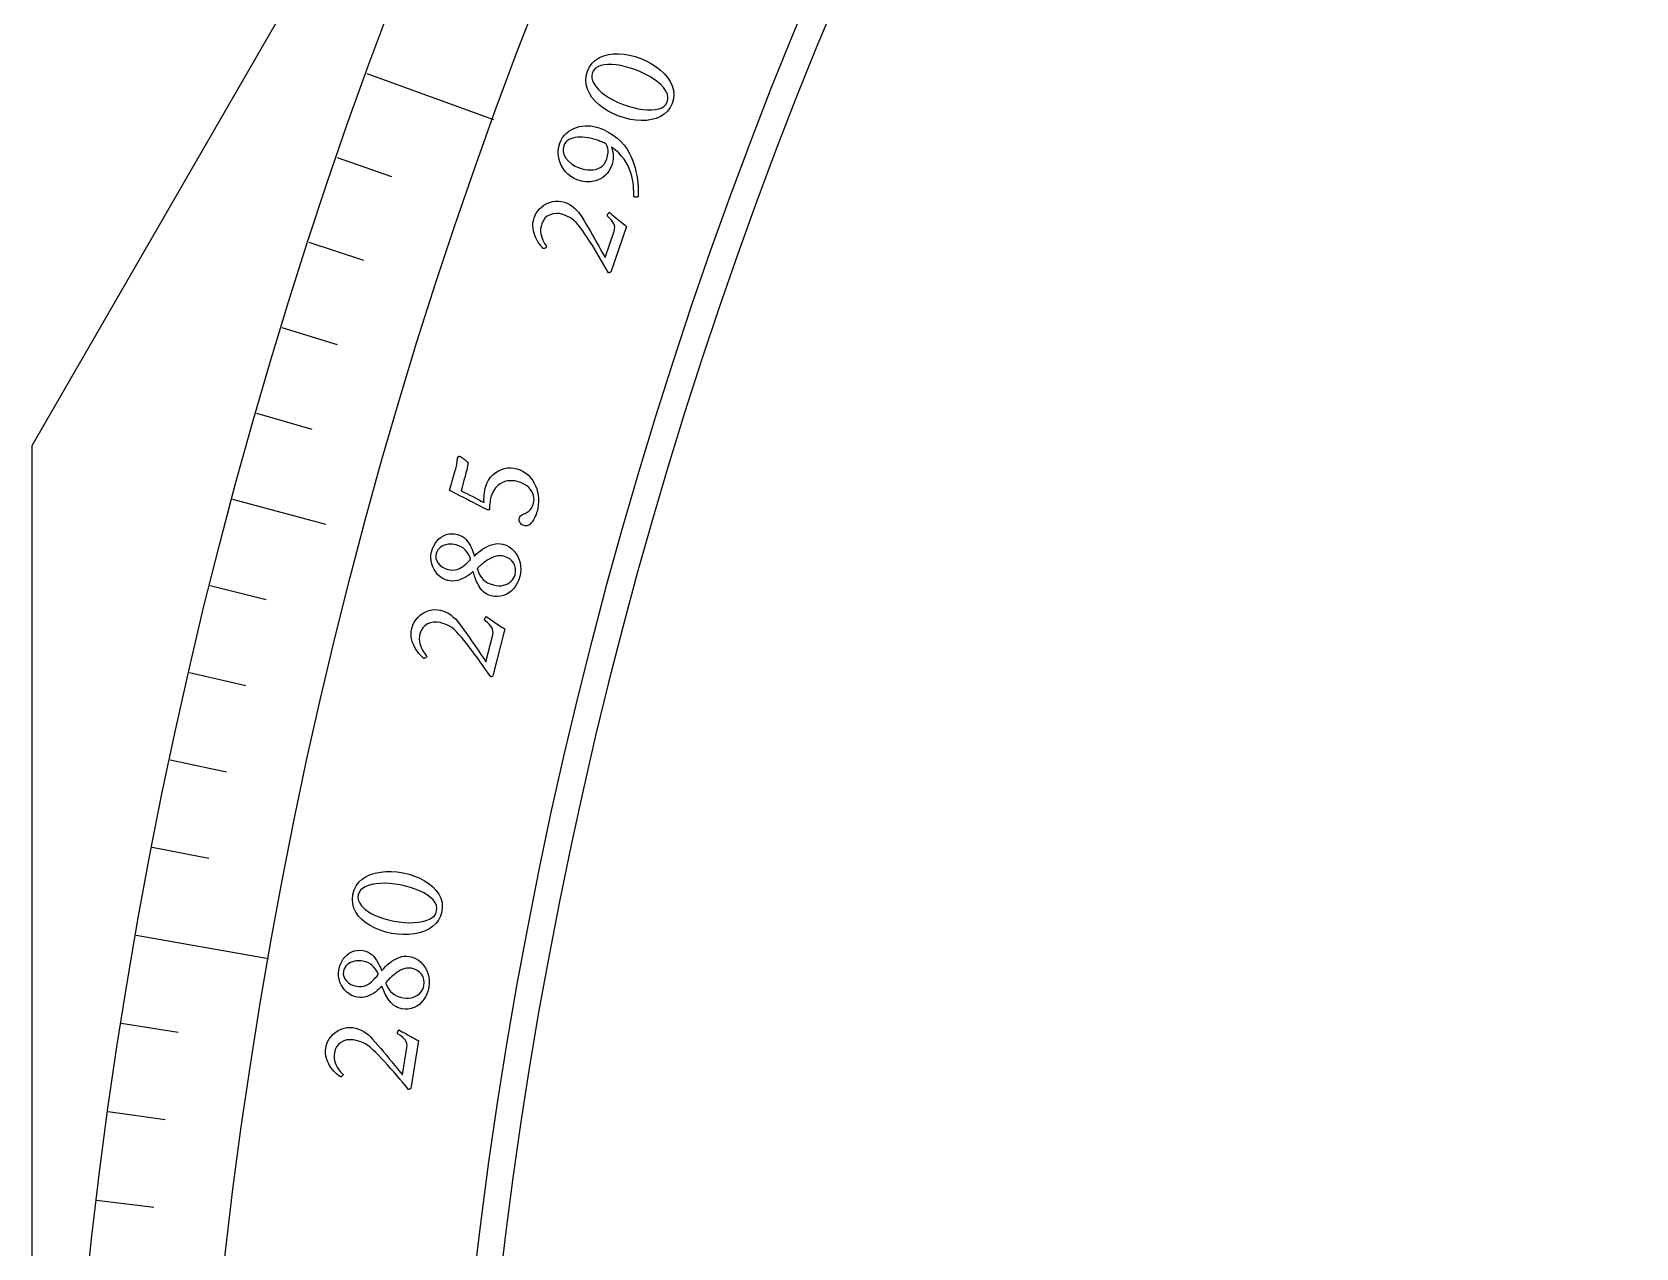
# Model space of a CAD drawing. Header units: millimetres. Extents: x -105 to 105, y -105 to 128.
# Drawn here: x -105 to -72.26, y 11.75 to 36.57 of the extents above; entities that cross this region are included whole.
import ezdxf

# ---------------------------------------------------------------- set-up
doc = ezdxf.new("R2010")
doc.units = ezdxf.units.MM
for name, color, linetype in [('CUT_INNER', 6, 'Continuous'), ('CUT_OUTER', 1, 'Continuous'), ('ENGRAVE', 7, 'Continuous'), ('ENGRAVE_FINE', 8, 'Continuous'), ('TEXT', 5, 'Continuous')]:
    doc.layers.add(name, color=color, linetype=linetype)

msp = doc.modelspace()

# ---------------------------------------------------------------- linework, layer by layer
at = {"layer": 'CUT_INNER'}
msp.add_arc((0, 0), 96.075, 98.085938, 87.539062, dxfattribs=at)
at = {"layer": 'CUT_OUTER'}
msp.add_lwpolyline([(30.8079, 103.6071), (32.4928, 102.4838), (76.8653, 76.8653), (105, 28.1347), (105, -28.1347), (76.8653, -76.8653), (28.1347, -105), (-28.1347, -105), (-76.8653, -76.8653), (-105, -28.1347), (-105, 28.1347), (-76.8653, 76.8653), (-32.6892, 102.3704), (-32.4055, 102.6778), (-32.4029, 102.6804), (-32.3998, 102.6824), (-30.8138, 103.6069)], dxfattribs=at)
at = {"layer": 'ENGRAVE'}
for points in [[(-98.1645, 35.729), (-95.5814, 34.7888)], [(-100.905, 27.0374), (-99.0084, 26.5292)], [(-102.8774, 18.1401), (-100.1703, 17.6627)]]:
    msp.add_lwpolyline(points, dxfattribs=at)
for radius in [104.4645, 101.7156, 96.6105]:
    msp.add_circle((0, 0), radius, dxfattribs=at)
at = {"layer": 'ENGRAVE_FINE'}
for points in [[(-98.7731, 34.0103), (-97.6592, 33.6268)], [(-99.3516, 32.2813), (-98.2312, 31.9173)], [(-99.8999, 30.5425), (-98.7733, 30.198)], [(-100.4177, 28.7943), (-99.2853, 28.4696)], [(-101.3615, 25.2722), (-100.2184, 24.9872)], [(-101.7871, 23.4994), (-100.6392, 23.2344)], [(-102.1817, 21.7194), (-101.0293, 21.4745)], [(-102.5452, 19.9328), (-101.3887, 19.708)], [(-103.1784, 16.3418), (-102.0148, 16.1576)], [(-103.4479, 14.5386), (-102.2812, 14.3747)], [(-103.6858, 12.731), (-102.5165, 12.5874)]]:
    msp.add_lwpolyline(points, dxfattribs=at)
at = {"layer": 'TEXT'}
for points in [[(-93.6594, 35.7734), (-93.6168, 35.8627), (-93.5623, 35.9389), (-93.4958, 36.0018), (-93.4174, 36.0515), (-93.3298, 36.0887), (-93.2354, 36.1141), (-93.1344, 36.1276), (-93.0267, 36.1293), (-92.9151, 36.1199), (-92.8021, 36.1003), (-92.6878, 36.0704), (-92.5722, 36.0302), (-92.4598, 35.9816), (-92.3555, 35.9261), (-92.259, 35.864), (-92.1705, 35.7952), (-92.0921, 35.721), (-92.0263, 35.643), (-91.973, 35.561), (-91.9322, 35.4752), (-91.9064, 35.3868), (-91.898, 35.2973), (-91.9072, 35.2064), (-91.9339, 35.1144), (-91.9745, 35.0302), (-92.0277, 34.9579), (-92.0934, 34.8972), (-92.1716, 34.8483), (-92.2595, 34.8109), (-92.3542, 34.7847), (-92.4555, 34.7697), (-92.5636, 34.766), (-92.6757, 34.7731), (-92.7892, 34.7906), (-92.904, 34.8187), (-93.0202, 34.8572), (-93.1331, 34.9044), (-93.2382, 34.9586), (-93.3353, 35.0197), (-93.4246, 35.0878), (-93.5034, 35.1615), (-93.5694, 35.2396), (-93.6226, 35.3221), (-93.6629, 35.409), (-93.688, 35.4985), (-93.6958, 35.5892), (-93.6863, 35.6808), (-93.6594, 35.7734)], [(-93.5554, 35.7496), (-93.5699, 35.6922), (-93.57, 35.6339), (-93.5557, 35.5748), (-93.527, 35.5147), (-93.4858, 35.4549), (-93.434, 35.3965), (-93.3717, 35.3396), (-93.2988, 35.284), (-93.2172, 35.231), (-93.1287, 35.1818), (-93.0333, 35.1363), (-92.931, 35.0945), (-92.8277, 35.0586), (-92.7266, 35.0299), (-92.6277, 35.0082), (-92.5311, 34.9937), (-92.4392, 34.9863), (-92.3546, 34.9861), (-92.2773, 34.9931), (-92.2072, 35.0073), (-92.1467, 35.029), (-92.0982, 35.0585), (-92.0615, 35.0959), (-92.0368, 35.1411), (-92.0215, 35.2012), (-92.0215, 35.2613), (-92.0368, 35.3214), (-92.0674, 35.3815), (-92.111, 35.4409), (-92.1654, 35.4988), (-92.2306, 35.5553), (-92.3066, 35.6102), (-92.3908, 35.6627), (-92.4807, 35.7117), (-92.5763, 35.7572), (-92.6775, 35.7992), (-92.7813, 35.8362), (-92.8819, 35.8659), (-92.9793, 35.8881), (-93.0734, 35.9029), (-93.1625, 35.9103), (-93.2445, 35.9101), (-93.3196, 35.9025), (-93.3878, 35.8874), (-93.4468, 35.8646), (-93.4944, 35.834), (-93.5306, 35.7957), (-93.5554, 35.7496)], [(-92.7164, 33.2111), (-92.7158, 33.2607), (-92.7169, 33.3142), (-92.7197, 33.3716), (-92.7241, 33.4329), (-92.7314, 33.497), (-92.7427, 33.5629), (-92.7581, 33.6304), (-92.7775, 33.6997), (-92.802, 33.7695), (-92.8327, 33.8387), (-92.8697, 33.9073), (-92.913, 33.9753), (-92.9637, 34.0415), (-93.0232, 34.1045), (-93.0915, 34.1643), (-93.1686, 34.2209), (-93.1544, 34.175), (-93.1445, 34.1277), (-93.1387, 34.0791), (-93.1372, 34.0291), (-93.1392, 33.9804), (-93.1443, 33.9358), (-93.1523, 33.8952), (-93.1634, 33.8586), (-93.1912, 33.7922), (-93.2235, 33.7337), (-93.2602, 33.6834), (-93.3015, 33.6411), (-93.3459, 33.6058), (-93.3921, 33.5767), (-93.4403, 33.5537), (-93.4903, 33.5369), (-93.541, 33.5253), (-93.5913, 33.5183), (-93.6412, 33.5157), (-93.6906, 33.5177), (-93.7381, 33.523), (-93.7823, 33.5305), (-93.8232, 33.5401), (-93.8608, 33.5519), (-93.9336, 33.5832), (-94, 33.6225), (-94.06, 33.6701), (-94.1136, 33.7258), (-94.1597, 33.7877), (-94.1974, 33.854), (-94.2267, 33.9246), (-94.2476, 33.9996), (-94.2587, 34.0767), (-94.2586, 34.1538), (-94.2474, 34.2308), (-94.2249, 34.3077), (-94.1997, 34.3665), (-94.1688, 34.4199), (-94.1322, 34.4678), (-94.09, 34.5102), (-94.0434, 34.5473), (-93.9939, 34.579), (-93.9414, 34.6055), (-93.886, 34.6267), (-93.8285, 34.6427), (-93.7701, 34.6535), (-93.7105, 34.6592), (-93.65, 34.6597), (-93.5898, 34.6554), (-93.5315, 34.6466), (-93.4751, 34.6334), (-93.4204, 34.6157), (-93.3201, 34.5739), (-93.2254, 34.525), (-93.1366, 34.469), (-93.0534, 34.4059), (-92.9776, 34.3364), (-92.9105, 34.2611), (-92.8522, 34.1798), (-92.8027, 34.0927), (-92.7693, 34.025), (-92.7394, 33.954), (-92.7131, 33.8796), (-92.6902, 33.8019), (-92.6709, 33.7229), (-92.6549, 33.6446), (-92.6423, 33.5671), (-92.6332, 33.4902), (-92.6272, 33.4155), (-92.6244, 33.3446), (-92.6247, 33.2773), (-92.6282, 33.2136), (-92.6334, 33.2056), (-92.6421, 33.2008), (-92.6544, 33.1992), (-92.6702, 33.2008), (-92.6863, 33.2038), (-92.6993, 33.2066), (-92.7094, 33.209), (-92.7164, 33.2111)], [(-93.279, 34.2866), (-93.3002, 34.2973), (-93.322, 34.3079), (-93.3442, 34.3182), (-93.3669, 34.3283), (-93.3899, 34.3381), (-93.413, 34.3476), (-93.4362, 34.3567), (-93.4596, 34.3655), (-93.506, 34.3812), (-93.5544, 34.3949), (-93.6047, 34.4065), (-93.6569, 34.416), (-93.7097, 34.423), (-93.7616, 34.4269), (-93.8128, 34.4277), (-93.8631, 34.4254), (-93.9115, 34.4194), (-93.9569, 34.4092), (-93.9995, 34.3947), (-94.0391, 34.376), (-94.0743, 34.3527), (-94.1036, 34.3245), (-94.1271, 34.2913), (-94.1448, 34.2532), (-94.1596, 34.1889), (-94.1572, 34.1245), (-94.1376, 34.0601), (-94.1008, 33.9955), (-94.0497, 33.935), (-93.9871, 33.8824), (-93.913, 33.8377), (-93.8276, 33.8009), (-93.771, 33.7829), (-93.7144, 33.7695), (-93.6579, 33.761), (-93.6015, 33.7571), (-93.5466, 33.7591), (-93.4949, 33.768), (-93.4463, 33.784), (-93.4008, 33.8069), (-93.3596, 33.8376), (-93.3239, 33.877), (-93.2935, 33.9249), (-93.2687, 33.9815), (-93.2589, 34.0117), (-93.2508, 34.0444), (-93.2444, 34.0793), (-93.2396, 34.1167), (-93.2391, 34.1562), (-93.2455, 34.1977), (-93.2588, 34.2412), (-93.279, 34.2866)], [(-93.2155, 32.8945), (-93.186, 32.8684), (-93.1545, 32.8411), (-93.1208, 32.8127), (-93.085, 32.7832), (-93.0488, 32.7538), (-93.0138, 32.7256), (-92.9802, 32.6987), (-92.9479, 32.673), (-92.9188, 32.65), (-92.8949, 32.6311), (-92.8761, 32.6164), (-92.8625, 32.6058), (-93.1849, 31.6728), (-93.1895, 31.6697), (-93.1951, 31.6667), (-93.2016, 31.6638), (-93.2091, 31.661), (-93.2165, 31.6588), (-93.223, 31.6576), (-93.2286, 31.6575), (-93.2332, 31.6584), (-93.2785, 31.7375), (-93.3248, 31.8177), (-93.3722, 31.8993), (-93.4207, 31.982), (-93.4698, 32.0647), (-93.519, 32.1459), (-93.5682, 32.2257), (-93.6175, 32.3041), (-93.666, 32.3793), (-93.7131, 32.4499), (-93.7586, 32.5157), (-93.8027, 32.5768), (-93.8486, 32.6354), (-93.8933, 32.6852), (-93.9367, 32.7262), (-93.979, 32.7584), (-94.0216, 32.7849), (-94.0663, 32.8088), (-94.1131, 32.8301), (-94.162, 32.8488), (-94.2304, 32.8667), (-94.297, 32.872), (-94.3618, 32.8646), (-94.4247, 32.8446), (-94.4818, 32.8133), (-94.5291, 32.7721), (-94.5667, 32.721), (-94.5944, 32.66), (-94.6097, 32.606), (-94.6179, 32.5535), (-94.6189, 32.5024), (-94.6128, 32.4529), (-94.602, 32.4058), (-94.5888, 32.3623), (-94.5732, 32.3223), (-94.5552, 32.2858), (-94.537, 32.2537), (-94.5209, 32.2271), (-94.5068, 32.2059), (-94.4948, 32.19), (-94.4988, 32.1819), (-94.5051, 32.1744), (-94.5138, 32.1674), (-94.5248, 32.1611), (-94.5359, 32.156), (-94.545, 32.1528), (-94.5522, 32.1514), (-94.5574, 32.1519), (-94.57, 32.1629), (-94.5857, 32.1791), (-94.6045, 32.2005), (-94.6264, 32.227), (-94.6495, 32.2581), (-94.6721, 32.2932), (-94.6941, 32.3321), (-94.7155, 32.375), (-94.735, 32.4208), (-94.7511, 32.4685), (-94.7638, 32.5179), (-94.7732, 32.5692), (-94.7775, 32.6217), (-94.7752, 32.6748), (-94.7663, 32.7287), (-94.7506, 32.7832), (-94.7242, 32.8463), (-94.6906, 32.9037), (-94.6499, 32.9551), (-94.602, 33.0007), (-94.5492, 33.0398), (-94.4937, 33.0715), (-94.4354, 33.0959), (-94.3745, 33.1131), (-94.3127, 33.1224), (-94.2519, 33.1231), (-94.1922, 33.1154), (-94.1335, 33.0991), (-94.0771, 33.0764), (-94.0243, 33.049), (-93.975, 33.017), (-93.9293, 32.9804), (-93.8869, 32.9399), (-93.8476, 32.8962), (-93.8113, 32.8493), (-93.7781, 32.7992), (-93.7359, 32.7299), (-93.6927, 32.6574), (-93.6484, 32.5817), (-93.603, 32.5028), (-93.5579, 32.4235), (-93.5143, 32.3465), (-93.4721, 32.2718), (-93.4314, 32.1995), (-93.3934, 32.132), (-93.3593, 32.0717), (-93.3292, 32.0185), (-93.3029, 31.9726), (-93.1173, 32.5092), (-93.1071, 32.5485), (-93.1046, 32.5865), (-93.1098, 32.6231), (-93.1227, 32.6584), (-93.1428, 32.6937), (-93.1701, 32.7305), (-93.2044, 32.7689), (-93.2457, 32.8087), (-93.2516, 32.8153), (-93.2545, 32.8235), (-93.2545, 32.8334), (-93.2516, 32.845), (-93.2495, 32.8497), (-93.2463, 32.8556), (-93.2419, 32.8626), (-93.2363, 32.8707), (-93.2304, 32.8788), (-93.2249, 32.8854), (-93.2199, 32.8906), (-93.2155, 32.8945)], [(-95.7431, 27.2812), (-95.7159, 27.3592), (-95.6812, 27.4283), (-95.6391, 27.4885), (-95.5896, 27.5398), (-95.5349, 27.5827), (-95.4773, 27.6176), (-95.4169, 27.6445), (-95.3536, 27.6634), (-95.2896, 27.6743), (-95.2269, 27.6772), (-95.1656, 27.672), (-95.1057, 27.6588), (-95.038, 27.635), (-94.9758, 27.6046), (-94.9192, 27.5676), (-94.8681, 27.5241), (-94.8226, 27.4754), (-94.7827, 27.4231), (-94.7485, 27.3671), (-94.7198, 27.3075), (-94.6968, 27.2452), (-94.6793, 27.1813), (-94.6675, 27.1159), (-94.6612, 27.0489), (-94.6604, 26.9814), (-94.665, 26.9148), (-94.6751, 26.849), (-94.6907, 26.784), (-94.6997, 26.7559), (-94.7115, 26.725), (-94.7263, 26.6913), (-94.7439, 26.6549), (-94.7638, 26.6183), (-94.7854, 26.5842), (-94.8088, 26.5528), (-94.834, 26.5239), (-94.8414, 26.5191), (-94.8521, 26.5138), (-94.8659, 26.5078), (-94.883, 26.5012), (-94.9015, 26.4957), (-94.9196, 26.4932), (-94.9372, 26.4935), (-94.9544, 26.4968), (-94.982, 26.5069), (-95.0056, 26.5206), (-95.0252, 26.5379), (-95.0407, 26.5589), (-95.0517, 26.5816), (-95.0577, 26.6043), (-95.0588, 26.627), (-95.055, 26.6496), (-95.0447, 26.6755), (-95.0298, 26.6969), (-95.0103, 26.7138), (-94.9862, 26.7261), (-94.9603, 26.7364), (-94.9356, 26.7472), (-94.9121, 26.7585), (-94.8898, 26.7704), (-94.8657, 26.7859), (-94.844, 26.8042), (-94.8248, 26.8252), (-94.808, 26.8491), (-94.7935, 26.8745), (-94.7809, 26.9003), (-94.7704, 26.9264), (-94.7618, 26.953), (-94.7539, 26.9903), (-94.7511, 27.0293), (-94.7533, 27.07), (-94.7606, 27.1123), (-94.7742, 27.1548), (-94.7953, 27.1964), (-94.824, 27.2369), (-94.8602, 27.2763), (-94.9051, 27.3132), (-94.9597, 27.3461), (-95.024, 27.3749), (-95.0982, 27.3997), (-95.1431, 27.4097), (-95.1906, 27.4145), (-95.2404, 27.414), (-95.2928, 27.4084), (-95.3455, 27.3962), (-95.3966, 27.3766), (-95.4461, 27.3493), (-95.4939, 27.3144), (-95.5378, 27.2704), (-95.5758, 27.2159), (-95.6078, 27.1508), (-95.6337, 27.0752), (-95.6399, 27.0504), (-95.6456, 27.0211), (-95.6507, 26.9875), (-95.6554, 26.9496), (-95.6589, 26.9121), (-95.6602, 26.8797), (-95.6596, 26.8526), (-95.6569, 26.8306), (-95.6588, 26.8266), (-95.6623, 26.8233), (-95.6674, 26.8206), (-95.674, 26.8185), (-95.6813, 26.8172), (-95.6885, 26.8169), (-95.6957, 26.8174), (-95.7028, 26.8189), (-95.7762, 26.8564), (-95.8496, 26.8938), (-95.9229, 26.9313), (-95.9963, 26.9688), (-96.0684, 27.0057), (-96.138, 27.0413), (-96.205, 27.0757), (-96.2696, 27.1088), (-96.33, 27.1396), (-96.3848, 27.167), (-96.4337, 27.1912), (-96.477, 27.212), (-96.3598, 27.6239), (-96.3519, 27.6528), (-96.3446, 27.6822), (-96.3379, 27.7122), (-96.3318, 27.7428), (-96.3264, 27.7724), (-96.3219, 27.7995), (-96.3183, 27.8242), (-96.3156, 27.8465), (-96.3136, 27.8649), (-96.3122, 27.878), (-96.3114, 27.8859), (-96.3111, 27.8885), (-96.305, 27.8942), (-96.2995, 27.8995), (-96.2945, 27.9043), (-96.2899, 27.9087), (-96.2855, 27.9122), (-96.2807, 27.9142), (-96.2756, 27.9147), (-96.2701, 27.9138), (-96.2644, 27.9115), (-96.2557, 27.9069), (-96.244, 27.9002), (-96.2293, 27.8912), (-96.2128, 27.8804), (-96.1958, 27.8683), (-96.1782, 27.8549), (-96.16, 27.8401), (-96.1424, 27.8245), (-96.1264, 27.8084), (-96.1121, 27.7918), (-96.0995, 27.7747), (-96.1053, 27.744), (-96.1119, 27.7103), (-96.1194, 27.6739), (-96.1276, 27.6346), (-96.1371, 27.5921), (-96.1484, 27.5463), (-96.1613, 27.4972), (-96.1759, 27.4446), (-96.2424, 27.2106), (-96.1836, 27.1802), (-96.1242, 27.1498), (-96.0642, 27.1195), (-96.0036, 27.0892), (-95.9435, 27.0591), (-95.8851, 27.0293), (-95.8283, 26.9997), (-95.7731, 26.9705), (-95.7753, 27.0042), (-95.7754, 27.0421), (-95.7734, 27.0842), (-95.7691, 27.1305), (-95.7635, 27.1762), (-95.7573, 27.2165), (-95.7505, 27.2515), (-95.7431, 27.2812)], [(-96.8444, 25.9648), (-96.8248, 26.0258), (-96.7998, 26.0826), (-96.7695, 26.1349), (-96.7339, 26.183), (-96.6937, 26.2255), (-96.6495, 26.2614), (-96.6015, 26.2905), (-96.5495, 26.313), (-96.4942, 26.3276), (-96.436, 26.3328), (-96.3751, 26.3289), (-96.3113, 26.3157), (-96.2602, 26.2982), (-96.2143, 26.2754), (-96.1737, 26.247), (-96.1384, 26.2132), (-96.1075, 26.1758), (-96.0801, 26.1365), (-96.0564, 26.0953), (-96.0361, 26.0522), (-96.0185, 26.009), (-96.0029, 25.9672), (-95.989, 25.9268), (-95.9771, 25.888), (-95.9759, 25.8797), (-95.9727, 25.8761), (-95.9674, 25.8774), (-95.9601, 25.8834), (-95.9241, 25.9194), (-95.8847, 25.9543), (-95.8417, 25.9879), (-95.7952, 26.0205), (-95.7464, 26.0503), (-95.6964, 26.076), (-95.6453, 26.0975), (-95.593, 26.1148), (-95.5405, 26.1265), (-95.4889, 26.1309), (-95.4381, 26.1281), (-95.3881, 26.1182), (-95.3217, 26.0951), (-95.2614, 26.0637), (-95.2071, 26.0242), (-95.1589, 25.9765), (-95.1174, 25.9226), (-95.0833, 25.8646), (-95.0565, 25.8023), (-95.0372, 25.7358), (-95.0258, 25.6672), (-95.0229, 25.5985), (-95.0286, 25.5296), (-95.0429, 25.4606), (-95.0659, 25.3888), (-95.0948, 25.323), (-95.1298, 25.2631), (-95.1707, 25.209), (-95.2165, 25.162), (-95.2663, 25.1229), (-95.3201, 25.0918), (-95.3778, 25.0687), (-95.4384, 25.0541), (-95.5007, 25.0487), (-95.5648, 25.0524), (-95.6307, 25.0654), (-95.6744, 25.0795), (-95.7147, 25.098), (-95.7515, 25.121), (-95.785, 25.1483), (-95.8153, 25.1789), (-95.8428, 25.2114), (-95.8675, 25.2458), (-95.8894, 25.2822), (-95.9088, 25.3194), (-95.9261, 25.3562), (-95.9411, 25.3927), (-95.954, 25.4287), (-95.9652, 25.463), (-95.9753, 25.4942), (-95.9844, 25.5222), (-95.9924, 25.5472), (-95.9953, 25.5525), (-95.9987, 25.5549), (-96.0024, 25.5544), (-96.0066, 25.5509), (-96.0332, 25.5268), (-96.0639, 25.5025), (-96.0986, 25.4778), (-96.1374, 25.4529), (-96.1792, 25.4294), (-96.223, 25.4091), (-96.2689, 25.392), (-96.3167, 25.3781), (-96.3658, 25.3689), (-96.4154, 25.3662), (-96.4657, 25.37), (-96.5165, 25.3802), (-96.574, 25.3996), (-96.6273, 25.4266), (-96.6763, 25.461), (-96.721, 25.503), (-96.7605, 25.5508), (-96.7939, 25.6025), (-96.821, 25.6582), (-96.8419, 25.7179), (-96.8554, 25.7795), (-96.8603, 25.8412), (-96.8567, 25.903), (-96.8444, 25.9648)], [(-96.7518, 25.9246), (-96.7591, 25.8747), (-96.754, 25.8256), (-96.7365, 25.7772), (-96.7066, 25.7295), (-96.6673, 25.6862), (-96.6213, 25.6504), (-96.5687, 25.6224), (-96.5096, 25.602), (-96.4583, 25.5918), (-96.4094, 25.5888), (-96.3629, 25.5932), (-96.3189, 25.605), (-96.2774, 25.622), (-96.2387, 25.6421), (-96.2028, 25.6655), (-96.1695, 25.6921), (-96.1389, 25.7194), (-96.1105, 25.7451), (-96.0845, 25.7691), (-96.0609, 25.7914), (-96.0588, 25.7942), (-96.0568, 25.7979), (-96.0551, 25.8024), (-96.0534, 25.8077), (-96.0531, 25.809), (-96.0529, 25.8099), (-96.0527, 25.8104), (-96.0527, 25.8106), (-96.0518, 25.8147), (-96.0513, 25.8186), (-96.0513, 25.8222), (-96.0517, 25.8256), (-96.0709, 25.8743), (-96.0948, 25.9197), (-96.1233, 25.9619), (-96.1565, 26.0007), (-96.1948, 26.0351), (-96.2382, 26.0641), (-96.287, 26.0877), (-96.341, 26.1058), (-96.3823, 26.1148), (-96.4241, 26.1195), (-96.4662, 26.1198), (-96.5087, 26.1159), (-96.5503, 26.1076), (-96.5896, 26.0951), (-96.6266, 26.0783), (-96.6614, 26.0572), (-96.6923, 26.0315), (-96.7177, 26.0008), (-96.7375, 25.9652), (-96.7518, 25.9246)], [(-95.1406, 25.4929), (-95.1287, 25.5586), (-95.1292, 25.6203), (-95.1422, 25.678), (-95.1676, 25.7318), (-95.2039, 25.7794), (-95.2497, 25.8188), (-95.305, 25.85), (-95.3697, 25.873), (-95.4124, 25.8813), (-95.4555, 25.8833), (-95.499, 25.879), (-95.5429, 25.8682), (-95.5862, 25.8529), (-95.6279, 25.8349), (-95.6681, 25.8142), (-95.7068, 25.7907), (-95.7432, 25.766), (-95.7766, 25.7417), (-95.8071, 25.7177), (-95.8346, 25.694), (-95.8582, 25.6727), (-95.8768, 25.6558), (-95.8904, 25.6433), (-95.899, 25.6351), (-95.903, 25.6304), (-95.906, 25.6263), (-95.9081, 25.6226), (-95.9093, 25.6195), (-95.9102, 25.6156), (-95.9105, 25.6122), (-95.9103, 25.6095), (-95.9095, 25.6074), (-95.8869, 25.5445), (-95.8598, 25.4886), (-95.8282, 25.4398), (-95.792, 25.398), (-95.75, 25.3622), (-95.701, 25.3317), (-95.6448, 25.3063), (-95.5816, 25.286), (-95.5262, 25.2744), (-95.4733, 25.2695), (-95.4229, 25.2713), (-95.3752, 25.2799), (-95.3307, 25.2939), (-95.2903, 25.3122), (-95.2538, 25.3348), (-95.2213, 25.3616), (-95.1934, 25.3915), (-95.1706, 25.4234), (-95.1531, 25.4571), (-95.1406, 25.4929)], [(-95.7277, 24.6451), (-95.6961, 24.6216), (-95.6623, 24.5972), (-95.6263, 24.5719), (-95.588, 24.5456), (-95.5494, 24.5194), (-95.5121, 24.4944), (-95.4763, 24.4705), (-95.4418, 24.4477), (-95.4109, 24.4273), (-95.3854, 24.4106), (-95.3654, 24.3976), (-95.351, 24.3882), (-95.5908, 23.4307), (-95.5951, 23.4272), (-95.6004, 23.4237), (-95.6067, 23.4202), (-95.6138, 23.4168), (-95.621, 23.414), (-95.6274, 23.4123), (-95.6329, 23.4116), (-95.6376, 23.4121), (-95.6896, 23.4869), (-95.7428, 23.5629), (-95.7971, 23.6399), (-95.8527, 23.7182), (-95.9088, 23.7962), (-95.9648, 23.8729), (-96.0208, 23.9481), (-96.0767, 24.0218), (-96.1316, 24.0926), (-96.1847, 24.1588), (-96.2358, 24.2204), (-96.285, 24.2774), (-96.3359, 24.3317), (-96.3847, 24.3775), (-96.4316, 24.4145), (-96.4764, 24.4429), (-96.5212, 24.4656), (-96.5679, 24.4855), (-96.6164, 24.5027), (-96.6667, 24.5171), (-96.7364, 24.5289), (-96.8032, 24.5284), (-96.867, 24.5154), (-96.928, 24.49), (-96.9822, 24.4538), (-97.0257, 24.4087), (-97.0586, 24.3545), (-97.0809, 24.2913), (-97.0915, 24.2361), (-97.095, 24.1831), (-97.0916, 24.1321), (-97.0813, 24.0833), (-97.0664, 24.0374), (-97.0494, 23.9952), (-97.0304, 23.9567), (-97.0093, 23.9219), (-96.9884, 23.8916), (-96.97, 23.8664), (-96.9541, 23.8465), (-96.9407, 23.8318), (-96.944, 23.8233), (-96.9497, 23.8153), (-96.9577, 23.8076), (-96.9681, 23.8004), (-96.9787, 23.7943), (-96.9876, 23.7903), (-96.9946, 23.7883), (-96.9998, 23.7883), (-97.0133, 23.7982), (-97.0304, 23.813), (-97.051, 23.8326), (-97.0751, 23.8572), (-97.1009, 23.8861), (-97.1264, 23.9191), (-97.1517, 23.956), (-97.1768, 23.9968), (-97.2001, 24.0408), (-97.2203, 24.0868), (-97.2373, 24.1349), (-97.2511, 24.1852), (-97.26, 24.2371), (-97.2624, 24.2903), (-97.2581, 24.3447), (-97.2473, 24.4004), (-97.2265, 24.4656), (-97.198, 24.5256), (-97.1619, 24.5804), (-97.1182, 24.63), (-97.069, 24.6735), (-97.0165, 24.71), (-96.9606, 24.7394), (-96.9013, 24.7618), (-96.8406, 24.7764), (-96.7801, 24.7825), (-96.7199, 24.78), (-96.66, 24.7689), (-96.6019, 24.7511), (-96.5469, 24.7285), (-96.495, 24.7009), (-96.4463, 24.6684), (-96.4005, 24.6317), (-96.3576, 24.5916), (-96.3173, 24.5481), (-96.2799, 24.5011), (-96.2318, 24.4357), (-96.1824, 24.3673), (-96.1317, 24.2957), (-96.0797, 24.2211), (-96.0278, 24.146), (-95.9776, 24.0731), (-95.9291, 24.0024), (-95.8822, 23.9339), (-95.8385, 23.8699), (-95.7993, 23.8128), (-95.7646, 23.7625), (-95.7344, 23.7191), (-95.5963, 24.2698), (-95.5896, 24.3099), (-95.5905, 24.3479), (-95.5988, 24.3839), (-95.6147, 24.4179), (-95.6379, 24.4513), (-95.6682, 24.4856), (-95.7057, 24.5209), (-95.7503, 24.557), (-95.7567, 24.563), (-95.7604, 24.5709), (-95.7613, 24.5808), (-95.7594, 24.5926), (-95.7577, 24.5975), (-95.755, 24.6036), (-95.7512, 24.611), (-95.7464, 24.6196), (-95.7412, 24.6281), (-95.7363, 24.6352), (-95.7318, 24.6408), (-95.7277, 24.6451)], [(-98.4485, 18.9662), (-98.4221, 19.0615), (-98.3816, 19.146), (-98.327, 19.2195), (-98.2585, 19.2821), (-98.1786, 19.3339), (-98.0901, 19.3752), (-97.993, 19.4061), (-97.8872, 19.4265), (-97.7757, 19.4367), (-97.661, 19.4369), (-97.5432, 19.4273), (-97.4224, 19.4078), (-97.3033, 19.3794), (-97.1909, 19.343), (-97.0851, 19.2985), (-96.986, 19.2461), (-96.8959, 19.1867), (-96.8176, 19.1213), (-96.7508, 19.0498), (-96.6957, 18.9724), (-96.655, 18.8899), (-96.6312, 18.8031), (-96.6245, 18.7121), (-96.6348, 18.6167), (-96.6602, 18.5268), (-96.6999, 18.4463), (-96.7541, 18.3752), (-96.8227, 18.3135), (-96.9028, 18.2613), (-96.9914, 18.2191), (-97.0886, 18.1868), (-97.1944, 18.1643), (-97.306, 18.1518), (-97.4208, 18.1494), (-97.5388, 18.1571), (-97.6599, 18.1748), (-97.7793, 18.2018), (-97.8922, 18.2369), (-97.9985, 18.2802), (-98.0982, 18.3317), (-98.1886, 18.3906), (-98.2672, 18.4561), (-98.3339, 18.5281), (-98.3886, 18.6066), (-98.4289, 18.6905), (-98.4524, 18.7784), (-98.4589, 18.8703), (-98.4485, 18.9662)], [(-98.3419, 18.9607), (-98.3463, 18.9017), (-98.3363, 18.8443), (-98.3119, 18.7885), (-98.2732, 18.7344), (-98.2222, 18.6826), (-98.1611, 18.6341), (-98.0898, 18.5889), (-98.0084, 18.5468), (-97.9188, 18.5088), (-97.8231, 18.4756), (-97.7212, 18.4474), (-97.6132, 18.424), (-97.5053, 18.4066), (-97.4007, 18.3959), (-97.2996, 18.3917), (-97.2019, 18.3942), (-97.1102, 18.4028), (-97.0268, 18.4173), (-96.9519, 18.4377), (-96.8853, 18.4638), (-96.8295, 18.4957), (-96.7868, 18.5332), (-96.7573, 18.5764), (-96.7408, 18.6252), (-96.7361, 18.6871), (-96.7466, 18.7462), (-96.7721, 18.8027), (-96.8126, 18.8567), (-96.8659, 18.9076), (-96.9295, 18.9552), (-97.0035, 18.9994), (-97.0879, 19.0404), (-97.1799, 19.0774), (-97.277, 19.1101), (-97.379, 19.1383), (-97.486, 19.162), (-97.5947, 19.1805), (-97.6989, 19.1922), (-97.7986, 19.1972), (-97.8939, 19.1954), (-97.9829, 19.1872), (-98.0637, 19.1728), (-98.1363, 19.1523), (-98.2008, 19.1255), (-98.2549, 19.0929), (-98.2965, 19.0545), (-98.3255, 19.0104), (-98.3419, 18.9607)], [(-98.7389, 17.4254), (-98.7246, 17.488), (-98.7047, 17.5467), (-98.6791, 17.6015), (-98.6478, 17.6524), (-98.6114, 17.6983), (-98.5706, 17.7379), (-98.5252, 17.7711), (-98.4754, 17.7981), (-98.4216, 17.8174), (-98.3641, 17.8277), (-98.3031, 17.829), (-98.2384, 17.8215), (-98.1859, 17.8085), (-98.1382, 17.7897), (-98.0953, 17.7651), (-98.0572, 17.7345), (-98.0231, 17.6999), (-97.9925, 17.6631), (-97.9652, 17.6241), (-97.9413, 17.583), (-97.92, 17.5414), (-97.9007, 17.5011), (-97.8834, 17.4622), (-97.8682, 17.4245), (-97.8663, 17.4163), (-97.8627, 17.4131), (-97.8576, 17.4148), (-97.8508, 17.4214), (-97.8181, 17.4604), (-97.7818, 17.4986), (-97.742, 17.5359), (-97.6985, 17.5723), (-97.6525, 17.6063), (-97.6049, 17.6362), (-97.5559, 17.6621), (-97.5053, 17.684), (-97.454, 17.7002), (-97.403, 17.7091), (-97.3521, 17.7107), (-97.3014, 17.7052), (-97.2333, 17.6879), (-97.1705, 17.662), (-97.113, 17.6273), (-97.0608, 17.584), (-97.0147, 17.534), (-96.9757, 17.4791), (-96.9436, 17.4194), (-96.9186, 17.3549), (-96.9012, 17.2875), (-96.8924, 17.2193), (-96.8921, 17.1502), (-96.9002, 17.0802), (-96.9169, 17.0067), (-96.94, 16.9386), (-96.9696, 16.8758), (-97.0056, 16.8184), (-97.0472, 16.7675), (-97.0934, 16.7243), (-97.1443, 16.6886), (-97.1997, 16.6605), (-97.2588, 16.6408), (-97.3204, 16.63), (-97.3846, 16.6281), (-97.4513, 16.6352), (-97.4961, 16.6455), (-97.5379, 16.6604), (-97.5766, 16.6801), (-97.6123, 16.7044), (-97.6452, 16.7322), (-97.6754, 16.7622), (-97.703, 16.7944), (-97.728, 16.8287), (-97.7506, 16.8641), (-97.771, 16.8992), (-97.7892, 16.9342), (-97.8051, 16.969), (-97.8193, 17.0022), (-97.8321, 17.0324), (-97.8436, 17.0595), (-97.8537, 17.0836), (-97.8571, 17.0887), (-97.8606, 17.0908), (-97.8643, 17.09), (-97.8682, 17.0862), (-97.8926, 17.0599), (-97.921, 17.0329), (-97.9535, 17.0053), (-97.99, 16.9771), (-98.0296, 16.9501), (-98.0714, 16.9261), (-98.1156, 16.905), (-98.162, 16.887), (-98.2101, 16.8736), (-98.2594, 16.8666), (-98.3097, 16.8659), (-98.3613, 16.8717), (-98.4203, 16.886), (-98.4757, 16.9082), (-98.5275, 16.9383), (-98.5757, 16.9762), (-98.6192, 17.0203), (-98.6569, 17.0689), (-98.6888, 17.1221), (-98.7148, 17.1797), (-98.7337, 17.2399), (-98.744, 17.301), (-98.7457, 17.3628), (-98.7389, 17.4254)], [(-98.6431, 17.3934), (-98.646, 17.3431), (-98.6366, 17.2946), (-98.615, 17.2479), (-98.5811, 17.2031), (-98.5381, 17.1633), (-98.4892, 17.1317), (-98.4344, 17.1084), (-98.3737, 17.0932), (-98.3217, 17.0875), (-98.2727, 17.0888), (-98.2268, 17.0973), (-98.184, 17.1128), (-98.1442, 17.1333), (-98.1074, 17.1568), (-98.0736, 17.1832), (-98.0428, 17.2126), (-98.0146, 17.2425), (-97.9886, 17.2705), (-97.9648, 17.2967), (-97.9432, 17.321), (-97.9414, 17.324), (-97.9397, 17.3279), (-97.9384, 17.3325), (-97.9372, 17.3379), (-97.937, 17.3392), (-97.9368, 17.3401), (-97.9367, 17.3406), (-97.9367, 17.3408), (-97.9361, 17.345), (-97.936, 17.3489), (-97.9363, 17.3525), (-97.937, 17.3558), (-97.9604, 17.4027), (-97.9881, 17.4459), (-98.0203, 17.4854), (-98.0567, 17.5211), (-98.0978, 17.5521), (-98.1437, 17.5773), (-98.1943, 17.5965), (-98.2497, 17.6098), (-98.2916, 17.6151), (-98.3336, 17.6162), (-98.3756, 17.6129), (-98.4176, 17.6052), (-98.4583, 17.5934), (-98.4964, 17.5775), (-98.5318, 17.5575), (-98.5646, 17.5334), (-98.5932, 17.5051), (-98.6157, 17.4724), (-98.6324, 17.4351), (-98.6431, 17.3934)], [(-97.0005, 17.1038), (-96.9943, 17.1703), (-97.0002, 17.2318), (-97.0181, 17.2881), (-97.0481, 17.3394), (-97.0885, 17.3837), (-97.1375, 17.419), (-97.1953, 17.4453), (-97.2617, 17.4625), (-97.305, 17.4671), (-97.3481, 17.4653), (-97.3911, 17.4572), (-97.4339, 17.4427), (-97.4757, 17.4237), (-97.5157, 17.4021), (-97.5539, 17.3779), (-97.5904, 17.3512), (-97.6245, 17.3234), (-97.6557, 17.2963), (-97.684, 17.2697), (-97.7093, 17.2437), (-97.731, 17.2205), (-97.748, 17.202), (-97.7605, 17.1883), (-97.7684, 17.1794), (-97.7719, 17.1744), (-97.7745, 17.17), (-97.7763, 17.1662), (-97.7772, 17.163), (-97.7777, 17.159), (-97.7778, 17.1556), (-97.7773, 17.1529), (-97.7764, 17.1509), (-97.7484, 17.0902), (-97.7165, 17.0369), (-97.6808, 16.991), (-97.6411, 16.9525), (-97.5961, 16.9205), (-97.5446, 16.8944), (-97.4865, 16.874), (-97.4218, 16.8593), (-97.3655, 16.8526), (-97.3123, 16.8523), (-97.2624, 16.8585), (-97.2155, 16.8712), (-97.1725, 16.8891), (-97.1338, 16.9108), (-97.0994, 16.9365), (-97.0694, 16.966), (-97.0442, 16.9982), (-97.0243, 17.0319), (-97.0097, 17.0671), (-97.0005, 17.1038)], [(-97.5114, 16.2081), (-97.4779, 16.1874), (-97.4421, 16.1661), (-97.404, 16.144), (-97.3636, 16.1212), (-97.3228, 16.0985), (-97.2835, 16.0768), (-97.2457, 16.0561), (-97.2094, 16.0364), (-97.1768, 16.0188), (-97.15, 16.0043), (-97.1289, 15.9931), (-97.1137, 15.9851), (-97.2691, 15.0103), (-97.2732, 15.0064), (-97.2781, 15.0024), (-97.2841, 14.9984), (-97.2909, 14.9944), (-97.2978, 14.991), (-97.304, 14.9887), (-97.3095, 14.9876), (-97.3142, 14.9877), (-97.3725, 15.0577), (-97.4321, 15.1287), (-97.4929, 15.2007), (-97.5551, 15.2738), (-97.6178, 15.3467), (-97.6803, 15.4181), (-97.7426, 15.4882), (-97.8047, 15.5568), (-97.8656, 15.6225), (-97.9242, 15.6838), (-97.9805, 15.7407), (-98.0346, 15.7932), (-98.0899, 15.8429), (-98.1426, 15.8842), (-98.1925, 15.917), (-98.2396, 15.9414), (-98.2863, 15.9601), (-98.3345, 15.9759), (-98.3842, 15.9888), (-98.4356, 15.9987), (-98.5061, 16.0044), (-98.5726, 15.9981), (-98.6351, 15.9796), (-98.6936, 15.949), (-98.7444, 15.9082), (-98.7839, 15.8594), (-98.8119, 15.8026), (-98.8286, 15.7377), (-98.8343, 15.6818), (-98.8333, 15.6287), (-98.8254, 15.5782), (-98.8108, 15.5305), (-98.792, 15.486), (-98.7714, 15.4455), (-98.7491, 15.4088), (-98.725, 15.3759), (-98.7016, 15.3475), (-98.6811, 15.3241), (-98.6635, 15.3056), (-98.6489, 15.2921), (-98.6515, 15.2834), (-98.6564, 15.2749), (-98.6637, 15.2666), (-98.6734, 15.2585), (-98.6835, 15.2515), (-98.692, 15.2467), (-98.6988, 15.2441), (-98.7039, 15.2437), (-98.7183, 15.2524), (-98.7366, 15.2656), (-98.7588, 15.2834), (-98.785, 15.3057), (-98.8132, 15.3323), (-98.8415, 15.3629), (-98.8699, 15.3975), (-98.8985, 15.436), (-98.9256, 15.4777), (-98.9497, 15.5218), (-98.9708, 15.5683), (-98.9889, 15.6172), (-99.0023, 15.6681), (-99.0093, 15.7209), (-99.0098, 15.7755), (-99.0039, 15.8319), (-98.9888, 15.8987), (-98.9657, 15.9609), (-98.9345, 16.0187), (-98.8953, 16.0719), (-98.8501, 16.1195), (-98.8009, 16.1604), (-98.7478, 16.1946), (-98.6907, 16.2221), (-98.6315, 16.2419), (-98.5718, 16.2532), (-98.5116, 16.256), (-98.451, 16.2502), (-98.3915, 16.2376), (-98.3347, 16.2198), (-98.2806, 16.1968), (-98.2293, 16.1687), (-98.1805, 16.1362), (-98.1342, 16.0999), (-98.0903, 16.0601), (-98.0489, 16.0165), (-97.9953, 15.9556), (-97.9402, 15.8917), (-97.8834, 15.8248), (-97.8251, 15.755), (-97.7668, 15.6847), (-97.7105, 15.6165), (-97.656, 15.5503), (-97.6034, 15.4861), (-97.5542, 15.4262), (-97.5102, 15.3728), (-97.4712, 15.3257), (-97.4374, 15.285), (-97.3478, 15.8456), (-97.3446, 15.8862), (-97.3488, 15.924), (-97.3602, 15.9592), (-97.379, 15.9916), (-97.405, 16.0229), (-97.4382, 16.0544), (-97.4786, 16.0863), (-97.5263, 16.1184), (-97.5332, 16.1238), (-97.5375, 16.1314), (-97.5392, 16.1411), (-97.5384, 16.1531), (-97.5372, 16.1581), (-97.535, 16.1644), (-97.5319, 16.1721), (-97.5278, 16.181), (-97.5233, 16.19), (-97.5191, 16.1975), (-97.5151, 16.2035), (-97.5114, 16.2081)]]:
    msp.add_lwpolyline(points, close=True, dxfattribs=at)

doc.saveas('drawing.dxf')
